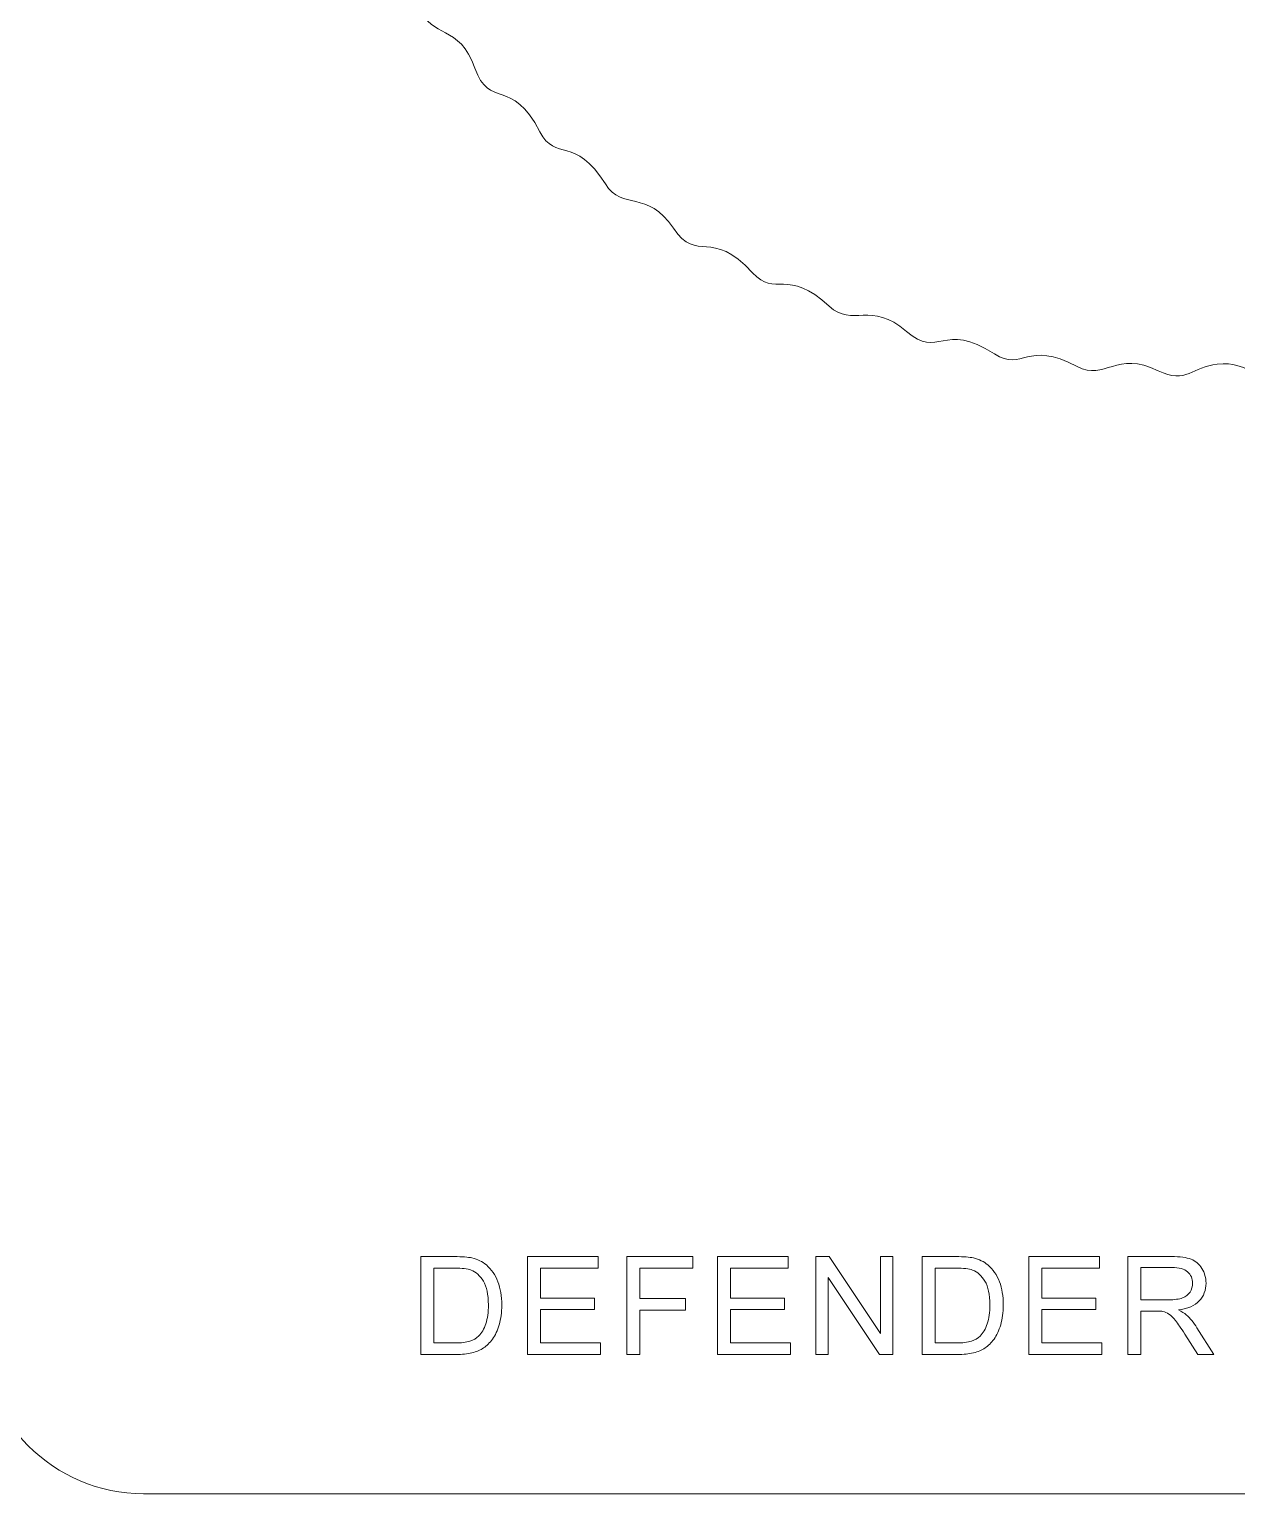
# Model space of a CAD drawing. Header units: centimetres. Extents: x -129.3 to -71.3, y -1.4 to 86.6.
# Drawn here: x -100.108 to -96.41, y -1.372 to 3.116 of the extents above; entities that cross this region are included whole.
import ezdxf

# ---------------------------------------------------------------- set-up
doc = ezdxf.new("R2010")
doc.units = ezdxf.units.CM
doc.header["$MEASUREMENT"] = 0
doc.layers.add('Camada 1', color=7, linetype='Continuous')

msp = doc.modelspace()

# ---------------------------------------------------------------- linework, layer by layer
at = {"layer": 'Camada 1', "color": 250, "lineweight": 20}
msp.add_open_spline([(-99.75825, -1.37179), (-99.75825, -1.37179), (-71.75824, -1.37179), (-71.75824, -1.37179), (-71.75824, -1.37179), (-71.48325, -1.37179), (-71.25825, -1.14679), (-71.25825, -0.87179), (-71.25825, -0.87179), (-71.25825, -0.87179), (-71.25825, 42.12822), (-71.25825, 42.12822), (-71.25825, 42.12822), (-71.25825, 42.40323), (-71.48325, 42.62823), (-71.75824, 42.62823), (-71.75824, 42.62823), (-71.75824, 42.62823), (-99.75825, 42.62823), (-99.75825, 42.62823), (-99.75825, 42.62823), (-100.03324, 42.62823), (-100.25825, 42.40323), (-100.25825, 42.12822), (-100.25825, 42.12822), (-100.25825, 42.12822), (-100.25825, -0.87179), (-100.25825, -0.87179), (-100.25825, -0.87179), (-100.25825, -1.14679), (-100.03324, -1.37179), (-99.75825, -1.37179)], degree=3, knots=[0, 0, 0, 0, 0.1111111, 0.1111111, 0.1111111, 0.1111111, 0.2222222, 0.2222222, 0.2222222, 0.2222222, 0.3333333, 0.3333333, 0.3333333, 0.3333333, 0.4444444, 0.4444444, 0.4444444, 0.4444444, 0.5555556, 0.5555556, 0.5555556, 0.5555556, 0.6666667, 0.6666667, 0.6666667, 0.6666667, 0.7777778, 0.7777778, 0.7777778, 0.7777778, 1, 1, 1, 1], dxfattribs=at)
at = {"layer": 'Camada 1', "lineweight": 9}
msp.add_open_spline([(-99.31596, 3.87825), (-99.3203, 3.99278), (-99.4137, 3.99576), (-99.40936, 4.08694), (-99.40936, 4.08694), (-99.40096, 4.26366), (-99.4909, 4.2247), (-99.48824, 4.32801), (-99.48824, 4.32801), (-99.48645, 4.39768), (-99.45379, 4.40678), (-99.52184, 4.51502), (-99.52184, 4.51502), (-99.57345, 4.59711), (-99.4826, 4.63411), (-99.55129, 4.75761), (-99.55129, 4.75761), (-99.60971, 4.86263), (-99.50281, 4.88002), (-99.56828, 5.01722), (-99.56828, 5.01722), (-99.6196, 5.12478), (-99.51571, 5.14476), (-99.55242, 5.26657), (-99.55242, 5.26657), (-99.59262, 5.40005), (-99.53065, 5.36369), (-99.52125, 5.47026), (-99.52125, 5.47026), (-99.51252, 5.56926), (-99.56866, 5.54837), (-99.49882, 5.6581), (-99.49882, 5.6581), (-99.43075, 5.76505), (-99.52546, 5.81282), (-99.4472, 5.90251), (-99.4472, 5.90251), (-99.35188, 6.01178), (-99.43683, 6.06691), (-99.37025, 6.13879), (-99.37025, 6.13879), (-99.25005, 6.26853), (-99.34477, 6.30366), (-99.2676, 6.37378), (-99.2676, 6.37378), (-99.12767, 6.50097), (-99.24085, 6.54288), (-99.13116, 6.61641), (-99.13116, 6.61641), (-99.01091, 6.69702), (-99.07859, 6.77272), (-98.9955, 6.82479), (-98.9955, 6.82479), (-98.84569, 6.91863), (-98.92848, 6.9776), (-98.83554, 7.02519), (-98.83554, 7.02519), (-98.66748, 7.11121), (-98.76632, 7.18147), (-98.6411, 7.22417), (-98.6411, 7.22417), (-98.50413, 7.27088), (-98.54981, 7.36165), (-98.45613, 7.39033), (-98.45613, 7.39033), (-98.28742, 7.442), (-98.35181, 7.52048), (-98.24983, 7.54251), (-98.24983, 7.54251), (-98.0651, 7.58244), (-98.14254, 7.67529), (-98.01062, 7.68445), (-98.01062, 7.68445), (-97.86643, 7.69444), (-97.88624, 7.79366), (-97.7888, 7.79703), (-97.7888, 7.79703), (-97.6127, 7.80309), (-97.65441, 7.89571), (-97.55004, 7.8906), (-97.55004, 7.8906), (-97.37367, 7.88199), (-97.41233, 7.97215), (-97.30899, 7.96949), (-97.30899, 7.96949), (-97.23926, 7.96772), (-97.2303, 7.93506), (-97.12199, 8.0031), (-97.12199, 8.0031), (-97.04496, 8.05148), (-96.99709, 7.97185), (-96.89436, 8.02421), (-96.89436, 8.02421), (-96.77046, 8.08737), (-96.79379, 8.01807), (-96.68628, 8.02903), (-96.68628, 8.02903), (-96.61161, 8.03662), (-96.59161, 8.09091), (-96.50591, 8.049), (-96.50591, 8.049), (-96.37575, 7.98535), (-96.34435, 8.08148), (-96.25773, 8.03577), (-96.25773, 8.03577), (-96.10136, 7.95327), (-96.09171, 8.05385), (-96.00407, 7.99738), (-96.00407, 7.99738), (-95.8556, 7.90171), (-95.84367, 7.99915), (-95.75579, 7.94504), (-95.75579, 7.94504), (-95.69584, 7.9081), (-95.70493, 7.87572), (-95.57726, 7.88069), (-95.57726, 7.88069), (-95.47316, 7.88476), (-95.51536, 7.79293), (-95.33931, 7.78474), (-95.33931, 7.78474), (-95.242, 7.78022), (-95.26278, 7.68121), (-95.1188, 7.66988), (-95.1188, 7.66988), (-94.98707, 7.65952), (-95.06505, 7.56687), (-94.8811, 7.52558), (-94.8811, 7.52558), (-94.77949, 7.50275), (-94.84425, 7.42443), (-94.67625, 7.37129), (-94.67625, 7.37129), (-94.58299, 7.34181), (-94.62942, 7.25134), (-94.49297, 7.20329), (-94.49297, 7.20329), (-94.36826, 7.15937), (-94.46784, 7.09037), (-94.30055, 7.00238), (-94.30055, 7.00238), (-94.20821, 6.95382), (-94.29115, 6.89513), (-94.1426, 6.80035), (-94.1426, 6.80035), (-94.06029, 6.74784), (-94.12832, 6.67256), (-94.00898, 6.5906), (-94.00898, 6.5906), (-93.90017, 6.51587), (-94.01367, 6.47546), (-93.87506, 6.34665), (-93.87506, 6.34665), (-93.79857, 6.27556), (-93.89394, 6.24118), (-93.77493, 6.11071), (-93.77493, 6.11071), (-93.70884, 6.03825), (-93.79443, 5.98387), (-93.70017, 5.87356), (-93.70017, 5.87356), (-93.61434, 5.7731), (-93.73451, 5.7635), (-93.63391, 5.60324), (-93.63391, 5.60324), (-93.57839, 5.51481), (-93.6793, 5.50677), (-93.59823, 5.34936), (-93.59823, 5.34936), (-93.55328, 5.26207), (-93.65, 5.23176), (-93.58747, 5.10104), (-93.58747, 5.10104), (-93.53614, 4.99366), (-93.64006, 4.97359), (-93.60334, 4.85169), (-93.60334, 4.85169), (-93.56314, 4.71821), (-93.62511, 4.75464), (-93.63451, 4.64802), (-93.63451, 4.64802), (-93.64326, 4.54876), (-93.58705, 4.57025), (-93.65694, 4.46018), (-93.65694, 4.46018), (-93.72501, 4.35296), (-93.63026, 4.30543), (-93.70859, 4.21578), (-93.70859, 4.21578), (-93.80371, 4.10692), (-93.71897, 4.05119), (-93.78551, 3.97948), (-93.78551, 3.97948), (-93.90556, 3.85014), (-93.81119, 3.81423), (-93.88816, 3.74448), (-93.88816, 3.74448), (-94.02785, 3.61785), (-93.91504, 3.57523), (-94.02458, 3.50188), (-94.02458, 3.50188), (-94.14481, 3.42136), (-94.07716, 3.34557), (-94.16027, 3.29353), (-94.16027, 3.29353), (-94.31, 3.19975), (-94.22727, 3.1407), (-94.32024, 3.09309), (-94.32024, 3.09309), (-94.48809, 3.00714), (-94.38965, 2.93656), (-94.51467, 2.89408), (-94.51467, 2.89408), (-94.65142, 2.84761), (-94.60608, 2.75657), (-94.69963, 2.72793), (-94.69963, 2.72793), (-94.86846, 2.67623), (-94.80392, 2.59774), (-94.90596, 2.57575), (-94.90596, 2.57575), (-95.09042, 2.53598), (-95.01353, 2.44271), (-95.14519, 2.43386), (-95.14519, 2.43386), (-95.28893, 2.42419), (-95.26957, 2.3246), (-95.36696, 2.32124), (-95.36696, 2.32124), (-95.5431, 2.31517), (-95.50115, 2.22269), (-95.60571, 2.22766), (-95.60571, 2.22766), (-95.78248, 2.23606), (-95.74366, 2.14589), (-95.84679, 2.14879), (-95.84679, 2.14879), (-95.91674, 2.15077), (-95.92599, 2.18313), (-96.03375, 2.11521), (-96.03375, 2.11521), (-96.11074, 2.0667), (-96.15862, 2.14644), (-96.26142, 2.09405), (-96.26142, 2.09405), (-96.38537, 2.03086), (-96.36192, 2.10021), (-96.46948, 2.08925), (-96.46948, 2.08925), (-96.54394, 2.08165), (-96.56432, 2.02733), (-96.64985, 2.06926), (-96.64985, 2.06926), (-96.77964, 2.13289), (-96.81167, 2.03686), (-96.89803, 2.0825), (-96.89803, 2.0825), (-97.05413, 2.16496), (-97.06405, 2.06443), (-97.15169, 2.1209), (-97.15169, 2.1209), (-97.31067, 2.22336), (-97.32144, 2.10271), (-97.42126, 2.18983), (-97.42126, 2.18983), (-97.53035, 2.28505), (-97.58574, 2.2002), (-97.65756, 2.26679), (-97.65756, 2.26679), (-97.78713, 2.38689), (-97.82241, 2.29226), (-97.89255, 2.36943), (-97.89255, 2.36943), (-98.01966, 2.50929), (-98.06171, 2.39617), (-98.13514, 2.50586), (-98.13514, 2.50586), (-98.21557, 2.62596), (-98.29154, 2.55852), (-98.34352, 2.64154), (-98.34352, 2.64154), (-98.4373, 2.79128), (-98.49635, 2.70856), (-98.54394, 2.80151), (-98.54394, 2.80151), (-98.62995, 2.96948), (-98.70021, 2.87069), (-98.74293, 2.99594), (-98.74293, 2.99594), (-98.78967, 3.13297), (-98.88029, 3.08712), (-98.90906, 3.18088), (-98.90906, 3.18088), (-98.96078, 3.34952), (-99.03908, 3.28476), (-99.06126, 3.38721), (-99.06126, 3.38721), (-99.10121, 3.57188), (-99.19417, 3.49461), (-99.20319, 3.62641), (-99.20319, 3.62641), (-99.21306, 3.77048), (-99.31242, 3.75084), (-99.31579, 3.84825), (-99.31579, 3.84825), (-99.31614, 3.85823), (-99.31556, 3.86827), (-99.31596, 3.87825)], degree=3, knots=[0, 0, 0, 0, 0.0128205, 0.0128205, 0.0128205, 0.0128205, 0.025641, 0.025641, 0.025641, 0.025641, 0.0384615, 0.0384615, 0.0384615, 0.0384615, 0.0512821, 0.0512821, 0.0512821, 0.0512821, 0.0641026, 0.0641026, 0.0641026, 0.0641026, 0.0769231, 0.0769231, 0.0769231, 0.0769231, 0.0897436, 0.0897436, 0.0897436, 0.0897436, 0.1025641, 0.1025641, 0.1025641, 0.1025641, 0.1153846, 0.1153846, 0.1153846, 0.1153846, 0.1282051, 0.1282051, 0.1282051, 0.1282051, 0.1410256, 0.1410256, 0.1410256, 0.1410256, 0.1538462, 0.1538462, 0.1538462, 0.1538462, 0.1666667, 0.1666667, 0.1666667, 0.1666667, 0.1794872, 0.1794872, 0.1794872, 0.1794872, 0.1923077, 0.1923077, 0.1923077, 0.1923077, 0.2051282, 0.2051282, 0.2051282, 0.2051282, 0.2179487, 0.2179487, 0.2179487, 0.2179487, 0.2307692, 0.2307692, 0.2307692, 0.2307692, 0.2435897, 0.2435897, 0.2435897, 0.2435897, 0.2564103, 0.2564103, 0.2564103, 0.2564103, 0.2692308, 0.2692308, 0.2692308, 0.2692308, 0.2820513, 0.2820513, 0.2820513, 0.2820513, 0.2948718, 0.2948718, 0.2948718, 0.2948718, 0.3076923, 0.3076923, 0.3076923, 0.3076923, 0.3205128, 0.3205128, 0.3205128, 0.3205128, 0.3333333, 0.3333333, 0.3333333, 0.3333333, 0.3461538, 0.3461538, 0.3461538, 0.3461538, 0.3589744, 0.3589744, 0.3589744, 0.3589744, 0.3717949, 0.3717949, 0.3717949, 0.3717949, 0.3846154, 0.3846154, 0.3846154, 0.3846154, 0.3974359, 0.3974359, 0.3974359, 0.3974359, 0.4102564, 0.4102564, 0.4102564, 0.4102564, 0.4230769, 0.4230769, 0.4230769, 0.4230769, 0.4358974, 0.4358974, 0.4358974, 0.4358974, 0.4487179, 0.4487179, 0.4487179, 0.4487179, 0.4615385, 0.4615385, 0.4615385, 0.4615385, 0.474359, 0.474359, 0.474359, 0.474359, 0.4871795, 0.4871795, 0.4871795, 0.4871795, 0.5, 0.5, 0.5, 0.5, 0.5128205, 0.5128205, 0.5128205, 0.5128205, 0.525641, 0.525641, 0.525641, 0.525641, 0.5384615, 0.5384615, 0.5384615, 0.5384615, 0.5512821, 0.5512821, 0.5512821, 0.5512821, 0.5641026, 0.5641026, 0.5641026, 0.5641026, 0.5769231, 0.5769231, 0.5769231, 0.5769231, 0.5897436, 0.5897436, 0.5897436, 0.5897436, 0.6025641, 0.6025641, 0.6025641, 0.6025641, 0.6153846, 0.6153846, 0.6153846, 0.6153846, 0.6282051, 0.6282051, 0.6282051, 0.6282051, 0.6410256, 0.6410256, 0.6410256, 0.6410256, 0.6538462, 0.6538462, 0.6538462, 0.6538462, 0.6666667, 0.6666667, 0.6666667, 0.6666667, 0.6794872, 0.6794872, 0.6794872, 0.6794872, 0.6923077, 0.6923077, 0.6923077, 0.6923077, 0.7051282, 0.7051282, 0.7051282, 0.7051282, 0.7179487, 0.7179487, 0.7179487, 0.7179487, 0.7307692, 0.7307692, 0.7307692, 0.7307692, 0.7435897, 0.7435897, 0.7435897, 0.7435897, 0.7564103, 0.7564103, 0.7564103, 0.7564103, 0.7692308, 0.7692308, 0.7692308, 0.7692308, 0.7820513, 0.7820513, 0.7820513, 0.7820513, 0.7948718, 0.7948718, 0.7948718, 0.7948718, 0.8076923, 0.8076923, 0.8076923, 0.8076923, 0.8205128, 0.8205128, 0.8205128, 0.8205128, 0.8333333, 0.8333333, 0.8333333, 0.8333333, 0.8461538, 0.8461538, 0.8461538, 0.8461538, 0.8589744, 0.8589744, 0.8589744, 0.8589744, 0.8717949, 0.8717949, 0.8717949, 0.8717949, 0.8846154, 0.8846154, 0.8846154, 0.8846154, 0.8974359, 0.8974359, 0.8974359, 0.8974359, 0.9102564, 0.9102564, 0.9102564, 0.9102564, 0.9230769, 0.9230769, 0.9230769, 0.9230769, 0.9358974, 0.9358974, 0.9358974, 0.9358974, 0.9487179, 0.9487179, 0.9487179, 0.9487179, 0.9615385, 0.9615385, 0.9615385, 0.9615385, 0.974359, 0.974359, 0.974359, 0.974359, 1, 1, 1, 1], dxfattribs=at)
at = {"layer": 'Camada 1', "color": 140, "lineweight": 9}
for points, knots in [([(-98.90884, -0.94516), (-98.90884, -0.94516), (-98.90884, -0.64519), (-98.90884, -0.64519), (-98.90884, -0.64519), (-98.90884, -0.64519), (-98.8055, -0.64519), (-98.8055, -0.64519), (-98.8055, -0.64519), (-98.78218, -0.64519), (-98.76437, -0.64659), (-98.75208, -0.64945), (-98.75208, -0.64945), (-98.73491, -0.65343), (-98.72024, -0.66062), (-98.70809, -0.67096), (-98.70809, -0.67096), (-98.69224, -0.68436), (-98.68044, -0.7014), (-98.67262, -0.72221), (-98.67262, -0.72221), (-98.66473, -0.74302), (-98.66082, -0.76683), (-98.66082, -0.79357), (-98.66082, -0.79357), (-98.66082, -0.81633), (-98.66348, -0.83651), (-98.66878, -0.85411), (-98.66878, -0.85411), (-98.67409, -0.8717), (-98.68093, -0.8863), (-98.68924, -0.89782), (-98.68924, -0.89782), (-98.69762, -0.90934), (-98.7067, -0.91842), (-98.71661, -0.92498), (-98.71661, -0.92498), (-98.72646, -0.93161), (-98.7384, -0.93664), (-98.75236, -0.94006), (-98.75236, -0.94006), (-98.7664, -0.94348), (-98.78246, -0.94516), (-98.80061, -0.94516), (-98.80061, -0.94516), (-98.80061, -0.94516), (-98.90884, -0.94516), (-98.90884, -0.94516)], [0, 0, 0, 0, 0.0769231, 0.0769231, 0.0769231, 0.0769231, 0.1538462, 0.1538462, 0.1538462, 0.1538462, 0.2307692, 0.2307692, 0.2307692, 0.2307692, 0.3076923, 0.3076923, 0.3076923, 0.3076923, 0.3846154, 0.3846154, 0.3846154, 0.3846154, 0.4615385, 0.4615385, 0.4615385, 0.4615385, 0.5384615, 0.5384615, 0.5384615, 0.5384615, 0.6153846, 0.6153846, 0.6153846, 0.6153846, 0.6923077, 0.6923077, 0.6923077, 0.6923077, 0.7692308, 0.7692308, 0.7692308, 0.7692308, 0.8461538, 0.8461538, 0.8461538, 0.8461538, 1, 1, 1, 1]), ([(-98.58217, -0.94516), (-98.58217, -0.94516), (-98.58217, -0.64519), (-98.58217, -0.64519), (-98.58217, -0.64519), (-98.58217, -0.64519), (-98.36558, -0.64519), (-98.36558, -0.64519), (-98.36558, -0.64519), (-98.36558, -0.64519), (-98.36558, -0.68038), (-98.36558, -0.68038), (-98.36558, -0.68038), (-98.36558, -0.68038), (-98.54237, -0.68038), (-98.54237, -0.68038), (-98.54237, -0.68038), (-98.54237, -0.68038), (-98.54237, -0.77255), (-98.54237, -0.77255), (-98.54237, -0.77255), (-98.54237, -0.77255), (-98.37689, -0.77255), (-98.37689, -0.77255), (-98.37689, -0.77255), (-98.37689, -0.77255), (-98.37689, -0.80774), (-98.37689, -0.80774), (-98.37689, -0.80774), (-98.37689, -0.80774), (-98.54237, -0.80774), (-98.54237, -0.80774), (-98.54237, -0.80774), (-98.54237, -0.80774), (-98.54237, -0.90997), (-98.54237, -0.90997), (-98.54237, -0.90997), (-98.54237, -0.90997), (-98.35845, -0.90997), (-98.35845, -0.90997), (-98.35845, -0.90997), (-98.35845, -0.90997), (-98.35845, -0.94516), (-98.35845, -0.94516), (-98.35845, -0.94516), (-98.35845, -0.94516), (-98.58217, -0.94516), (-98.58217, -0.94516)], [0, 0, 0, 0, 0.0769231, 0.0769231, 0.0769231, 0.0769231, 0.1538462, 0.1538462, 0.1538462, 0.1538462, 0.2307692, 0.2307692, 0.2307692, 0.2307692, 0.3076923, 0.3076923, 0.3076923, 0.3076923, 0.3846154, 0.3846154, 0.3846154, 0.3846154, 0.4615385, 0.4615385, 0.4615385, 0.4615385, 0.5384615, 0.5384615, 0.5384615, 0.5384615, 0.6153846, 0.6153846, 0.6153846, 0.6153846, 0.6923077, 0.6923077, 0.6923077, 0.6923077, 0.7692308, 0.7692308, 0.7692308, 0.7692308, 0.8461538, 0.8461538, 0.8461538, 0.8461538, 1, 1, 1, 1]), ([(-98.2782, -0.94516), (-98.2782, -0.94516), (-98.2782, -0.64519), (-98.2782, -0.64519), (-98.2782, -0.64519), (-98.2782, -0.64519), (-98.07584, -0.64519), (-98.07584, -0.64519), (-98.07584, -0.64519), (-98.07584, -0.64519), (-98.07584, -0.68038), (-98.07584, -0.68038), (-98.07584, -0.68038), (-98.07584, -0.68038), (-98.2384, -0.68038), (-98.2384, -0.68038), (-98.2384, -0.68038), (-98.2384, -0.68038), (-98.2384, -0.77381), (-98.2384, -0.77381), (-98.2384, -0.77381), (-98.2384, -0.77381), (-98.09763, -0.77381), (-98.09763, -0.77381), (-98.09763, -0.77381), (-98.09763, -0.77381), (-98.09763, -0.809), (-98.09763, -0.809), (-98.09763, -0.809), (-98.09763, -0.809), (-98.2384, -0.809), (-98.2384, -0.809), (-98.2384, -0.809), (-98.2384, -0.809), (-98.2384, -0.94516), (-98.2384, -0.94516), (-98.2384, -0.94516), (-98.2384, -0.94516), (-98.2782, -0.94516), (-98.2782, -0.94516)], [0, 0, 0, 0, 0.0909091, 0.0909091, 0.0909091, 0.0909091, 0.1818182, 0.1818182, 0.1818182, 0.1818182, 0.2727273, 0.2727273, 0.2727273, 0.2727273, 0.3636364, 0.3636364, 0.3636364, 0.3636364, 0.4545455, 0.4545455, 0.4545455, 0.4545455, 0.5454545, 0.5454545, 0.5454545, 0.5454545, 0.6363636, 0.6363636, 0.6363636, 0.6363636, 0.7272727, 0.7272727, 0.7272727, 0.7272727, 0.8181818, 0.8181818, 0.8181818, 0.8181818, 1, 1, 1, 1]), ([(-98.00026, -0.94516), (-98.00026, -0.94516), (-98.00026, -0.64519), (-98.00026, -0.64519), (-98.00026, -0.64519), (-98.00026, -0.64519), (-97.78367, -0.64519), (-97.78367, -0.64519), (-97.78367, -0.64519), (-97.78367, -0.64519), (-97.78367, -0.68038), (-97.78367, -0.68038), (-97.78367, -0.68038), (-97.78367, -0.68038), (-97.96046, -0.68038), (-97.96046, -0.68038), (-97.96046, -0.68038), (-97.96046, -0.68038), (-97.96046, -0.77255), (-97.96046, -0.77255), (-97.96046, -0.77255), (-97.96046, -0.77255), (-97.79498, -0.77255), (-97.79498, -0.77255), (-97.79498, -0.77255), (-97.79498, -0.77255), (-97.79498, -0.80774), (-97.79498, -0.80774), (-97.79498, -0.80774), (-97.79498, -0.80774), (-97.96046, -0.80774), (-97.96046, -0.80774), (-97.96046, -0.80774), (-97.96046, -0.80774), (-97.96046, -0.90997), (-97.96046, -0.90997), (-97.96046, -0.90997), (-97.96046, -0.90997), (-97.77654, -0.90997), (-97.77654, -0.90997), (-97.77654, -0.90997), (-97.77654, -0.90997), (-97.77654, -0.94516), (-97.77654, -0.94516), (-97.77654, -0.94516), (-97.77654, -0.94516), (-98.00026, -0.94516), (-98.00026, -0.94516)], [0, 0, 0, 0, 0.0769231, 0.0769231, 0.0769231, 0.0769231, 0.1538462, 0.1538462, 0.1538462, 0.1538462, 0.2307692, 0.2307692, 0.2307692, 0.2307692, 0.3076923, 0.3076923, 0.3076923, 0.3076923, 0.3846154, 0.3846154, 0.3846154, 0.3846154, 0.4615385, 0.4615385, 0.4615385, 0.4615385, 0.5384615, 0.5384615, 0.5384615, 0.5384615, 0.6153846, 0.6153846, 0.6153846, 0.6153846, 0.6923077, 0.6923077, 0.6923077, 0.6923077, 0.7692308, 0.7692308, 0.7692308, 0.7692308, 0.8461538, 0.8461538, 0.8461538, 0.8461538, 1, 1, 1, 1]), ([(-97.6988, -0.94516), (-97.6988, -0.94516), (-97.6988, -0.64519), (-97.6988, -0.64519), (-97.6988, -0.64519), (-97.6988, -0.64519), (-97.65802, -0.64519), (-97.65802, -0.64519), (-97.65802, -0.64519), (-97.65802, -0.64519), (-97.50064, -0.88064), (-97.50064, -0.88064), (-97.50064, -0.88064), (-97.50064, -0.88064), (-97.50064, -0.64519), (-97.50064, -0.64519), (-97.50064, -0.64519), (-97.50064, -0.64519), (-97.46251, -0.64519), (-97.46251, -0.64519), (-97.46251, -0.64519), (-97.46251, -0.64519), (-97.46251, -0.94516), (-97.46251, -0.94516), (-97.46251, -0.94516), (-97.46251, -0.94516), (-97.50329, -0.94516), (-97.50329, -0.94516), (-97.50329, -0.94516), (-97.50329, -0.94516), (-97.66068, -0.70971), (-97.66068, -0.70971), (-97.66068, -0.70971), (-97.66068, -0.70971), (-97.66068, -0.94516), (-97.66068, -0.94516), (-97.66068, -0.94516), (-97.66068, -0.94516), (-97.6988, -0.94516), (-97.6988, -0.94516)], [0, 0, 0, 0, 0.0909091, 0.0909091, 0.0909091, 0.0909091, 0.1818182, 0.1818182, 0.1818182, 0.1818182, 0.2727273, 0.2727273, 0.2727273, 0.2727273, 0.3636364, 0.3636364, 0.3636364, 0.3636364, 0.4545455, 0.4545455, 0.4545455, 0.4545455, 0.5454545, 0.5454545, 0.5454545, 0.5454545, 0.6363636, 0.6363636, 0.6363636, 0.6363636, 0.7272727, 0.7272727, 0.7272727, 0.7272727, 0.8181818, 0.8181818, 0.8181818, 0.8181818, 1, 1, 1, 1]), ([(-97.37255, -0.94516), (-97.37255, -0.94516), (-97.37255, -0.64519), (-97.37255, -0.64519), (-97.37255, -0.64519), (-97.37255, -0.64519), (-97.26921, -0.64519), (-97.26921, -0.64519), (-97.26921, -0.64519), (-97.24589, -0.64519), (-97.22808, -0.64659), (-97.21579, -0.64945), (-97.21579, -0.64945), (-97.19862, -0.65343), (-97.18395, -0.66062), (-97.1718, -0.67096), (-97.1718, -0.67096), (-97.15595, -0.68436), (-97.14415, -0.7014), (-97.13633, -0.72221), (-97.13633, -0.72221), (-97.12844, -0.74302), (-97.12453, -0.76683), (-97.12453, -0.79357), (-97.12453, -0.79357), (-97.12453, -0.81633), (-97.12719, -0.83651), (-97.13249, -0.85411), (-97.13249, -0.85411), (-97.1378, -0.8717), (-97.14464, -0.8863), (-97.15295, -0.89782), (-97.15295, -0.89782), (-97.16133, -0.90934), (-97.17041, -0.91842), (-97.18032, -0.92498), (-97.18032, -0.92498), (-97.19017, -0.93161), (-97.20211, -0.93664), (-97.21607, -0.94006), (-97.21607, -0.94006), (-97.23011, -0.94348), (-97.24617, -0.94516), (-97.26432, -0.94516), (-97.26432, -0.94516), (-97.26432, -0.94516), (-97.37255, -0.94516), (-97.37255, -0.94516)], [0, 0, 0, 0, 0.0769231, 0.0769231, 0.0769231, 0.0769231, 0.1538462, 0.1538462, 0.1538462, 0.1538462, 0.2307692, 0.2307692, 0.2307692, 0.2307692, 0.3076923, 0.3076923, 0.3076923, 0.3076923, 0.3846154, 0.3846154, 0.3846154, 0.3846154, 0.4615385, 0.4615385, 0.4615385, 0.4615385, 0.5384615, 0.5384615, 0.5384615, 0.5384615, 0.6153846, 0.6153846, 0.6153846, 0.6153846, 0.6923077, 0.6923077, 0.6923077, 0.6923077, 0.7692308, 0.7692308, 0.7692308, 0.7692308, 0.8461538, 0.8461538, 0.8461538, 0.8461538, 1, 1, 1, 1]), ([(-97.04588, -0.94516), (-97.04588, -0.94516), (-97.04588, -0.64519), (-97.04588, -0.64519), (-97.04588, -0.64519), (-97.04588, -0.64519), (-96.82929, -0.64519), (-96.82929, -0.64519), (-96.82929, -0.64519), (-96.82929, -0.64519), (-96.82929, -0.68038), (-96.82929, -0.68038), (-96.82929, -0.68038), (-96.82929, -0.68038), (-97.00608, -0.68038), (-97.00608, -0.68038), (-97.00608, -0.68038), (-97.00608, -0.68038), (-97.00608, -0.77255), (-97.00608, -0.77255), (-97.00608, -0.77255), (-97.00608, -0.77255), (-96.8406, -0.77255), (-96.8406, -0.77255), (-96.8406, -0.77255), (-96.8406, -0.77255), (-96.8406, -0.80774), (-96.8406, -0.80774), (-96.8406, -0.80774), (-96.8406, -0.80774), (-97.00608, -0.80774), (-97.00608, -0.80774), (-97.00608, -0.80774), (-97.00608, -0.80774), (-97.00608, -0.90997), (-97.00608, -0.90997), (-97.00608, -0.90997), (-97.00608, -0.90997), (-96.82216, -0.90997), (-96.82216, -0.90997), (-96.82216, -0.90997), (-96.82216, -0.90997), (-96.82216, -0.94516), (-96.82216, -0.94516), (-96.82216, -0.94516), (-96.82216, -0.94516), (-97.04588, -0.94516), (-97.04588, -0.94516)], [0, 0, 0, 0, 0.0769231, 0.0769231, 0.0769231, 0.0769231, 0.1538462, 0.1538462, 0.1538462, 0.1538462, 0.2307692, 0.2307692, 0.2307692, 0.2307692, 0.3076923, 0.3076923, 0.3076923, 0.3076923, 0.3846154, 0.3846154, 0.3846154, 0.3846154, 0.4615385, 0.4615385, 0.4615385, 0.4615385, 0.5384615, 0.5384615, 0.5384615, 0.5384615, 0.6153846, 0.6153846, 0.6153846, 0.6153846, 0.6923077, 0.6923077, 0.6923077, 0.6923077, 0.7692308, 0.7692308, 0.7692308, 0.7692308, 0.8461538, 0.8461538, 0.8461538, 0.8461538, 1, 1, 1, 1]), ([(-96.74316, -0.94516), (-96.74316, -0.94516), (-96.74316, -0.64519), (-96.74316, -0.64519), (-96.74316, -0.64519), (-96.74316, -0.64519), (-96.61022, -0.64519), (-96.61022, -0.64519), (-96.61022, -0.64519), (-96.58347, -0.64519), (-96.56315, -0.64791), (-96.54926, -0.65329), (-96.54926, -0.65329), (-96.53536, -0.65867), (-96.52426, -0.66816), (-96.51595, -0.68178), (-96.51595, -0.68178), (-96.50764, -0.6954), (-96.50352, -0.71048), (-96.50352, -0.72696), (-96.50352, -0.72696), (-96.50352, -0.74825), (-96.51044, -0.7662), (-96.52419, -0.78079), (-96.52419, -0.78079), (-96.53795, -0.79539), (-96.55917, -0.8046), (-96.58794, -0.80858), (-96.58794, -0.80858), (-96.5774, -0.81361), (-96.56944, -0.81864), (-96.56399, -0.82352), (-96.56399, -0.82352), (-96.5524, -0.83414), (-96.54144, -0.84747), (-96.53117, -0.86346), (-96.53117, -0.86346), (-96.53117, -0.86346), (-96.47929, -0.94516), (-96.47929, -0.94516), (-96.47929, -0.94516), (-96.47929, -0.94516), (-96.52887, -0.94516), (-96.52887, -0.94516), (-96.52887, -0.94516), (-96.52887, -0.94516), (-96.56853, -0.88274), (-96.56853, -0.88274), (-96.56853, -0.88274), (-96.58005, -0.86465), (-96.58962, -0.8509), (-96.59709, -0.84133), (-96.59709, -0.84133), (-96.60463, -0.83176), (-96.61133, -0.82513), (-96.61727, -0.82129), (-96.61727, -0.82129), (-96.62313, -0.81752), (-96.62921, -0.81487), (-96.63535, -0.81333), (-96.63535, -0.81333), (-96.63982, -0.81242), (-96.64715, -0.81193), (-96.65742, -0.81193), (-96.65742, -0.81193), (-96.65742, -0.81193), (-96.70336, -0.81193), (-96.70336, -0.81193), (-96.70336, -0.81193), (-96.70336, -0.81193), (-96.70336, -0.94516), (-96.70336, -0.94516), (-96.70336, -0.94516), (-96.70336, -0.94516), (-96.74316, -0.94516), (-96.74316, -0.94516)], [0, 0, 0, 0, 0.05, 0.05, 0.05, 0.05, 0.1, 0.1, 0.1, 0.1, 0.15, 0.15, 0.15, 0.15, 0.2, 0.2, 0.2, 0.2, 0.25, 0.25, 0.25, 0.25, 0.3, 0.3, 0.3, 0.3, 0.35, 0.35, 0.35, 0.35, 0.4, 0.4, 0.4, 0.4, 0.45, 0.45, 0.45, 0.45, 0.5, 0.5, 0.5, 0.5, 0.55, 0.55, 0.55, 0.55, 0.6, 0.6, 0.6, 0.6, 0.65, 0.65, 0.65, 0.65, 0.7, 0.7, 0.7, 0.7, 0.75, 0.75, 0.75, 0.75, 0.8, 0.8, 0.8, 0.8, 0.85, 0.85, 0.85, 0.85, 0.9, 0.9, 0.9, 0.9, 1, 1, 1, 1]), ([(-98.86904, -0.90997), (-98.86904, -0.90997), (-98.80508, -0.90997), (-98.80508, -0.90997), (-98.80508, -0.90997), (-98.78532, -0.90997), (-98.76982, -0.90815), (-98.75858, -0.90445), (-98.75858, -0.90445), (-98.74734, -0.90075), (-98.7384, -0.89558), (-98.73169, -0.88888), (-98.73169, -0.88888), (-98.72234, -0.87945), (-98.71501, -0.86675), (-98.70977, -0.85083), (-98.70977, -0.85083), (-98.70453, -0.83491), (-98.70188, -0.81563), (-98.70188, -0.79294), (-98.70188, -0.79294), (-98.70188, -0.76152), (-98.70705, -0.73736), (-98.71731, -0.72046), (-98.71731, -0.72046), (-98.72758, -0.70357), (-98.74007, -0.69225), (-98.75481, -0.68653), (-98.75481, -0.68653), (-98.76542, -0.68241), (-98.78253, -0.68038), (-98.80613, -0.68038), (-98.80613, -0.68038), (-98.80613, -0.68038), (-98.86904, -0.68038), (-98.86904, -0.68038), (-98.86904, -0.68038), (-98.86904, -0.68038), (-98.86904, -0.90997), (-98.86904, -0.90997)], [0, 0, 0, 0, 0.0909091, 0.0909091, 0.0909091, 0.0909091, 0.1818182, 0.1818182, 0.1818182, 0.1818182, 0.2727273, 0.2727273, 0.2727273, 0.2727273, 0.3636364, 0.3636364, 0.3636364, 0.3636364, 0.4545455, 0.4545455, 0.4545455, 0.4545455, 0.5454545, 0.5454545, 0.5454545, 0.5454545, 0.6363636, 0.6363636, 0.6363636, 0.6363636, 0.7272727, 0.7272727, 0.7272727, 0.7272727, 0.8181818, 0.8181818, 0.8181818, 0.8181818, 1, 1, 1, 1]), ([(-97.33275, -0.90997), (-97.33275, -0.90997), (-97.26879, -0.90997), (-97.26879, -0.90997), (-97.26879, -0.90997), (-97.24903, -0.90997), (-97.23353, -0.90815), (-97.22229, -0.90445), (-97.22229, -0.90445), (-97.21105, -0.90075), (-97.20211, -0.89558), (-97.1954, -0.88888), (-97.1954, -0.88888), (-97.18605, -0.87945), (-97.17872, -0.86675), (-97.17348, -0.85083), (-97.17348, -0.85083), (-97.16824, -0.83491), (-97.16559, -0.81563), (-97.16559, -0.79294), (-97.16559, -0.79294), (-97.16559, -0.76152), (-97.17076, -0.73736), (-97.18102, -0.72046), (-97.18102, -0.72046), (-97.19129, -0.70357), (-97.20378, -0.69225), (-97.21852, -0.68653), (-97.21852, -0.68653), (-97.22913, -0.68241), (-97.24624, -0.68038), (-97.26984, -0.68038), (-97.26984, -0.68038), (-97.26984, -0.68038), (-97.33275, -0.68038), (-97.33275, -0.68038), (-97.33275, -0.68038), (-97.33275, -0.68038), (-97.33275, -0.90997), (-97.33275, -0.90997)], [0, 0, 0, 0, 0.0909091, 0.0909091, 0.0909091, 0.0909091, 0.1818182, 0.1818182, 0.1818182, 0.1818182, 0.2727273, 0.2727273, 0.2727273, 0.2727273, 0.3636364, 0.3636364, 0.3636364, 0.3636364, 0.4545455, 0.4545455, 0.4545455, 0.4545455, 0.5454545, 0.5454545, 0.5454545, 0.5454545, 0.6363636, 0.6363636, 0.6363636, 0.6363636, 0.7272727, 0.7272727, 0.7272727, 0.7272727, 0.8181818, 0.8181818, 0.8181818, 0.8181818, 1, 1, 1, 1]), ([(-96.70336, -0.77758), (-96.70336, -0.77758), (-96.61818, -0.77758), (-96.61818, -0.77758), (-96.61818, -0.77758), (-96.60002, -0.77758), (-96.58592, -0.77569), (-96.57572, -0.77192), (-96.57572, -0.77192), (-96.56553, -0.76822), (-96.55778, -0.76222), (-96.55254, -0.75391), (-96.55254, -0.75391), (-96.54723, -0.74567), (-96.54458, -0.73673), (-96.54458, -0.72703), (-96.54458, -0.72703), (-96.54458, -0.71285), (-96.54968, -0.70112), (-96.55994, -0.69197), (-96.55994, -0.69197), (-96.57021, -0.68283), (-96.58641, -0.67829), (-96.60854, -0.67829), (-96.60854, -0.67829), (-96.60854, -0.67829), (-96.70336, -0.67829), (-96.70336, -0.67829), (-96.70336, -0.67829), (-96.70336, -0.67829), (-96.70336, -0.77758), (-96.70336, -0.77758)], [0, 0, 0, 0, 0.1111111, 0.1111111, 0.1111111, 0.1111111, 0.2222222, 0.2222222, 0.2222222, 0.2222222, 0.3333333, 0.3333333, 0.3333333, 0.3333333, 0.4444444, 0.4444444, 0.4444444, 0.4444444, 0.5555556, 0.5555556, 0.5555556, 0.5555556, 0.6666667, 0.6666667, 0.6666667, 0.6666667, 0.7777778, 0.7777778, 0.7777778, 0.7777778, 1, 1, 1, 1])]:
    msp.add_open_spline(points, degree=3, knots=knots, dxfattribs=at)

doc.saveas('drawing.dxf')
